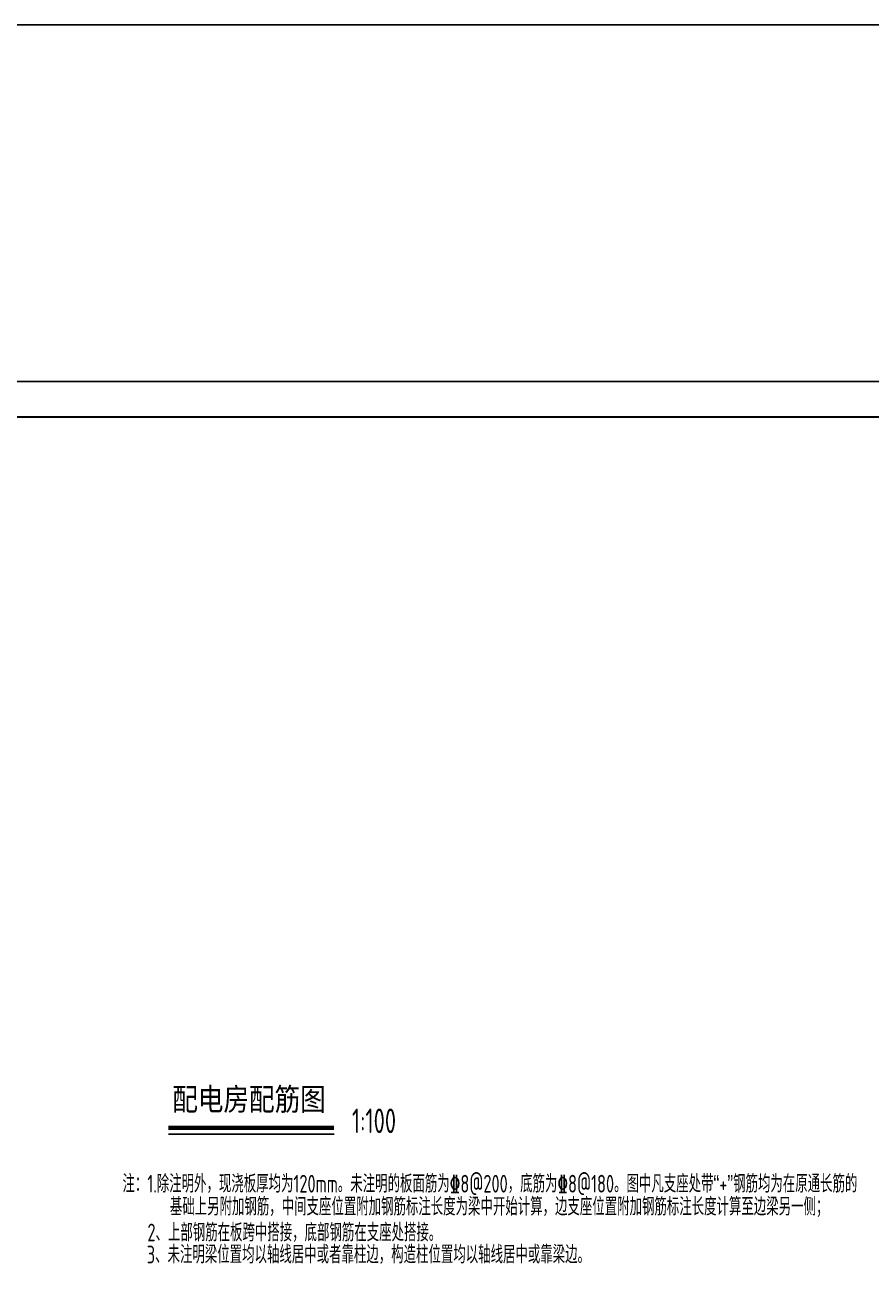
# Model space of a CAD drawing. Extents: x 447413 to 2975780, y -1432727 to 1301644.
# Drawn here: x 2659413 to 2683254, y -1326687 to -1291733 of the extents above; entities that cross this region are included whole.
import ezdxf

# ---------------------------------------------------------------- set-up
doc = ezdxf.new("R2010")
doc.units = 0
doc.header["$LTSCALE"] = 1000
doc.header["$MEASUREMENT"] = 0
for name, color, linetype in [('PUB_TEXT', 7, 'Continuous'), ('TEXT', 6, 'Continuous'), ('图框', 253, 'Continuous'), ('短柱', 106, 'Continuous')]:
    doc.layers.add(name, color=color, linetype=linetype)
doc.styles.add('TSSD_REIN', font='Tssdeng.shx', dxfattribs={"width": 0.7, "bigfont": 'hztxt.shx'})
doc.styles.add('楷体', font='tssdeng.shx', dxfattribs={"bigfont": 'hztxt.shx'})

# ---------------------------------------------------------------- blocks, each defined once
blk = doc.blocks.new('A1')
at = {"layer": '图框', "color": 2, "const_width": 40}
blk.add_lwpolyline([(2104618, 748109), (2188718, 748109), (2188718, 688709), (2104618, 688709)], close=True, dxfattribs=at)
at = {"layer": '图框', "color": 153, "const_width": 58}
blk.add_lwpolyline([(2107118, 747109), (2181218, 747109), (2181218, 689709), (2107118, 689709)], close=True, dxfattribs=at)

msp = doc.modelspace()

# ---------------------------------------------------------------- linework, layer by layer
msp.add_line((2663458.8, -1322974.1, 126000), (2668125, -1322974.1, 126000))
at = {"const_width": 115.2, "elevation": 126000}
msp.add_lwpolyline([(2663458.8, -1322791.6), (2668125, -1322791.6)], dxfattribs=at)
at = {"layer": '短柱'}
msp.add_line((2617198.3, -1291732.9, 126000), (2975779.9, -1291732.9), dxfattribs=at)

# ---------------------------------------------------------------- block references
msp.add_blockref('A1', (512580.2, -2049886, 126000))

# ---------------------------------------------------------------- texts
at = {"layer": 'PUB_TEXT', "style": '楷体'}
msp.add_text('配电房配筋图', height=720.04, dxfattribs=at).set_placement((2663568.6, -1322370.8, 126000))
at = {"layer": 'TEXT', "ltscale": 99, "style": 'TSSD_REIN', "width": 0.7}
msp.add_text('1:100', height=691.23, dxfattribs=at).set_placement((2668626.2, -1322939.2, 126000))
at = {"layer": 'TEXT', "style": 'TSSD_REIN', "width": 0.7}
for s, p in [('注：1.除注明外，现浇板厚均为120mm。未注明的板面筋为%%1328@200，底筋为%%1328@180。图中凡支座处带“+”钢筋均为在原通长筋的', (2662164.6, -1324614.9, -1035.8)), ('基础上另附加钢筋，中间支座位置附加钢筋标注长度为梁中开始计算，边支座位置附加钢筋标注长度计算至边梁另一侧；', (2663498, -1325259.9, -1035.8)), ('2、上部钢筋在板跨中搭接，底部钢筋在支座处搭接。', (2662866.1, -1325988.5, -1035.8)), ('3、未注明梁位置均以轴线居中或者靠柱边，构造柱位置均以轴线居中或靠梁边。', (2662848.4, -1326608.1, -2589.6))]:
    msp.add_text(s, height=500, dxfattribs=at).set_placement(p)

doc.saveas('drawing.dxf')
